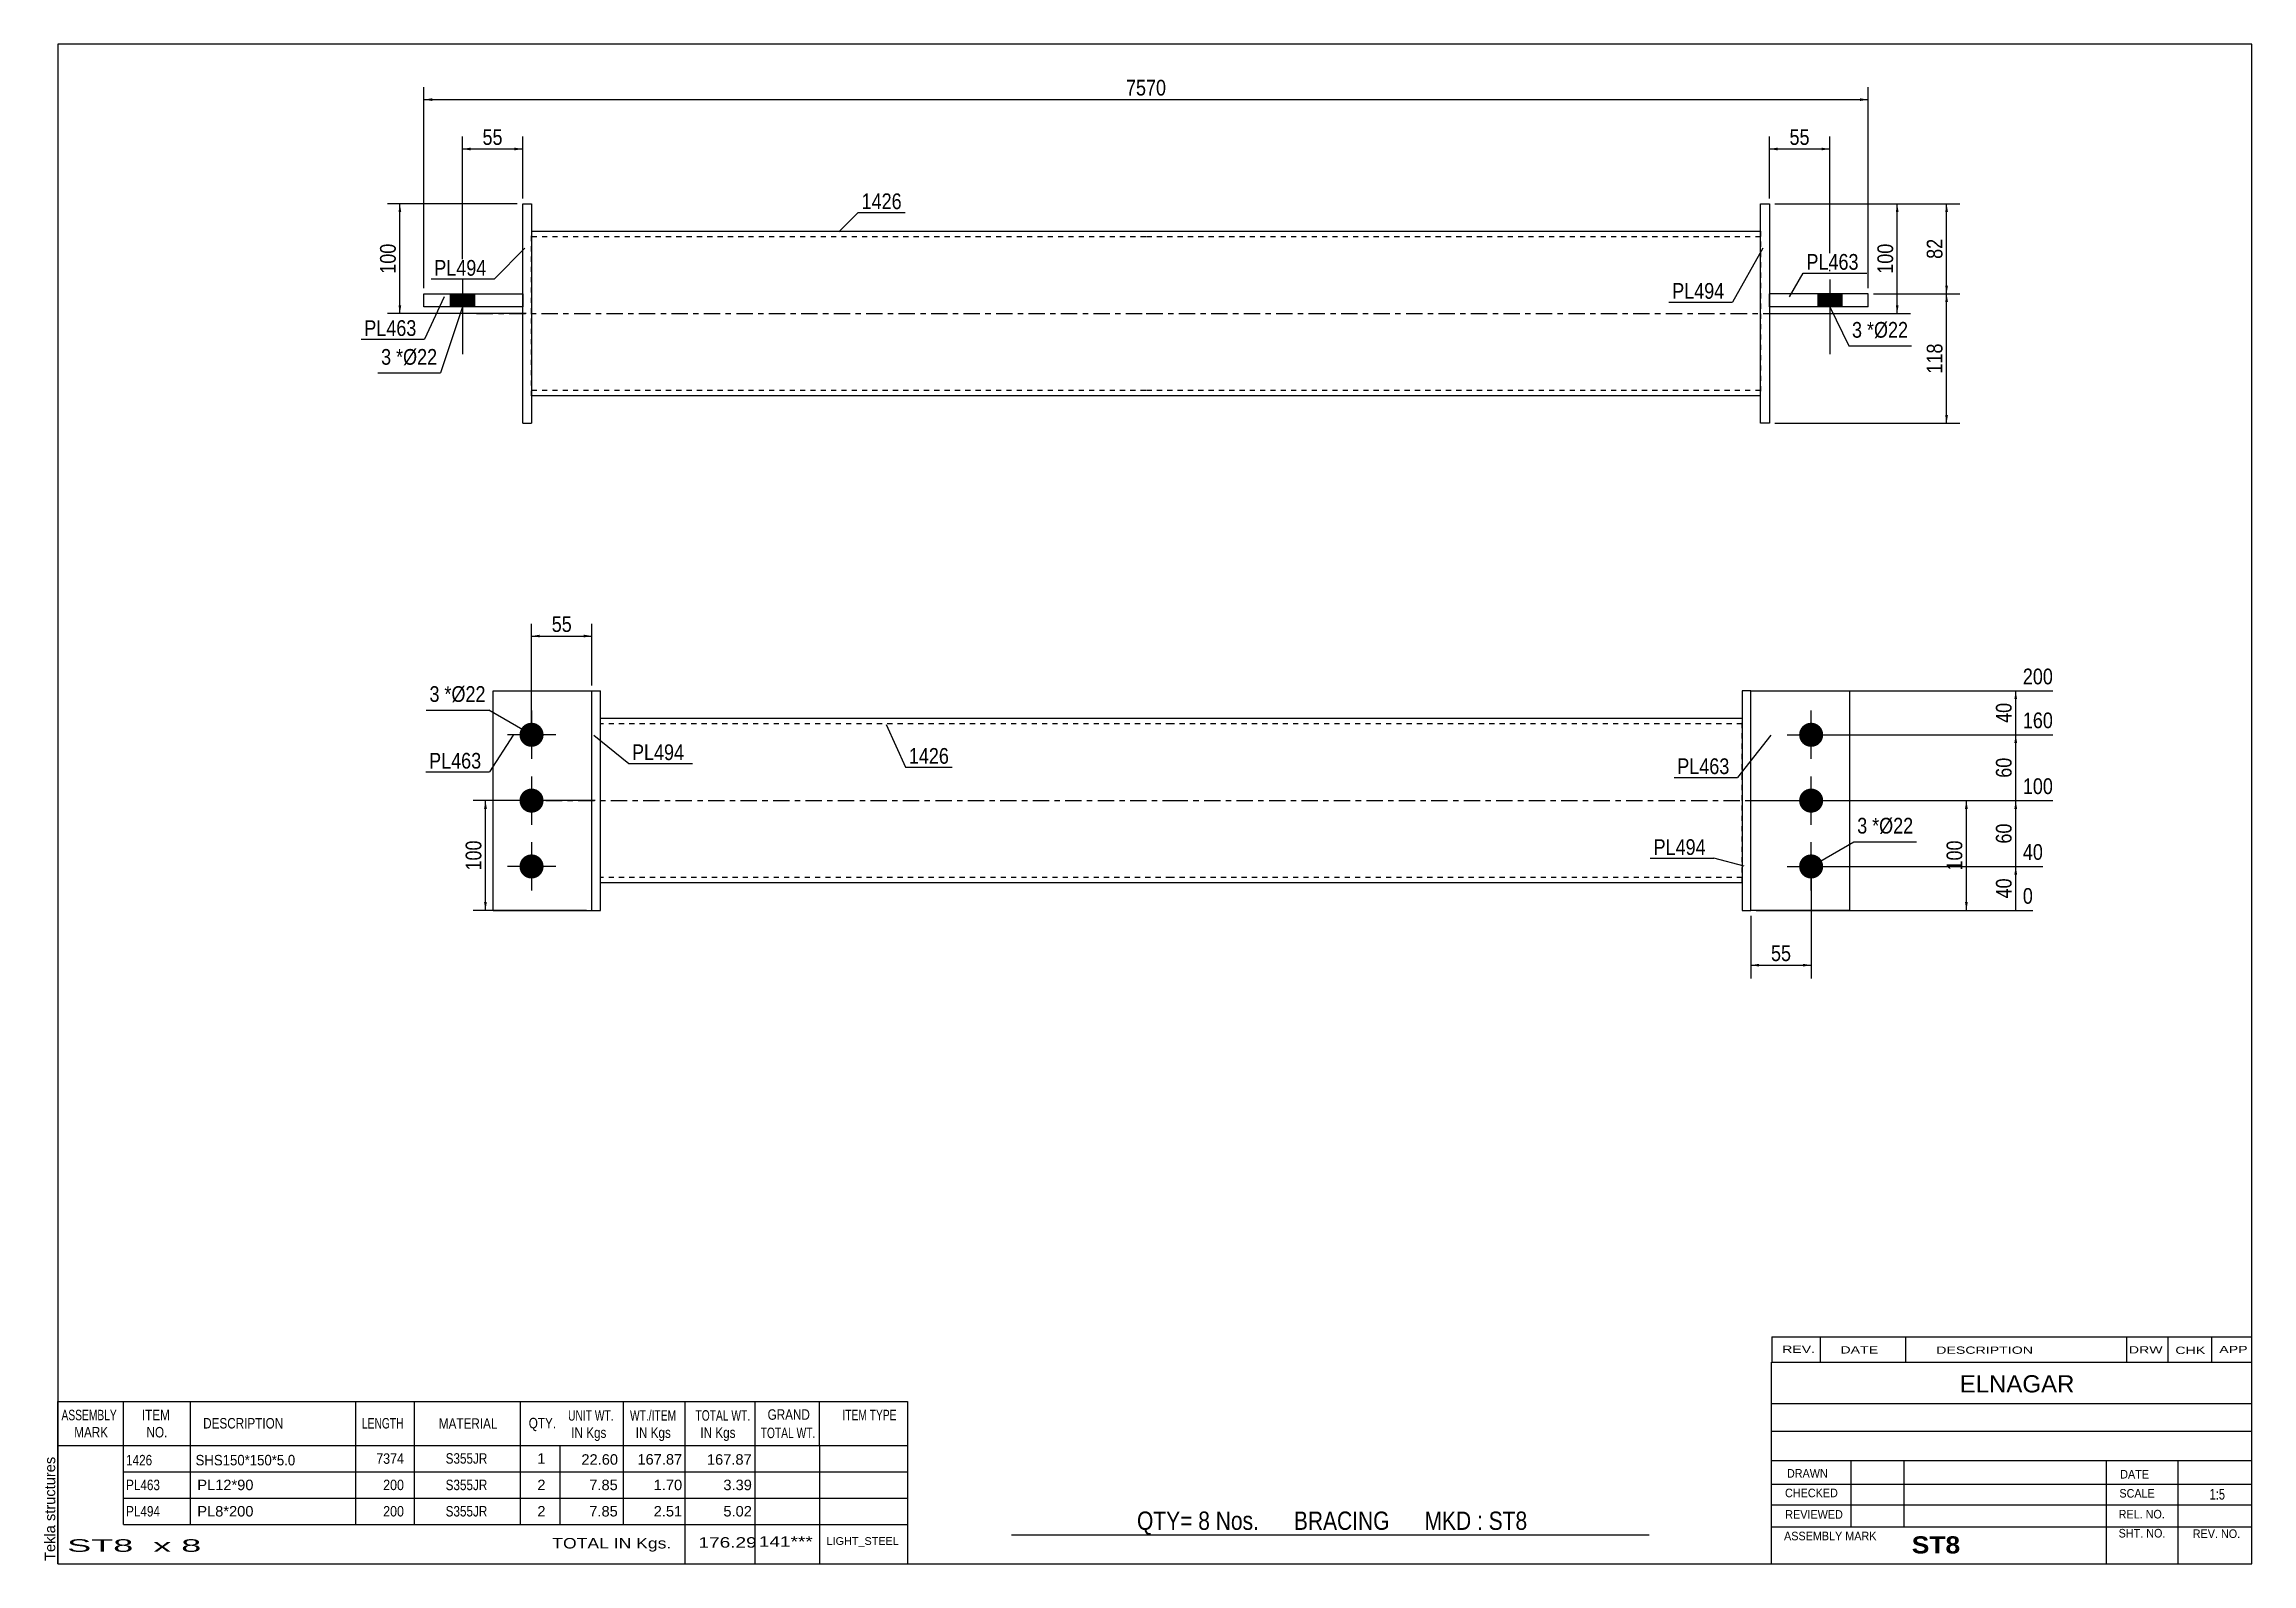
# Model space of a CAD drawing. Header units: millimetres. Extents: x 2 to 405, y 5 to 282.
import ezdxf

# ---------------------------------------------------------------- set-up
doc = ezdxf.new("R2010")
doc.units = ezdxf.units.MM
doc.linetypes.add('DXK_LINE_DOT1', pattern=[1.8814, 0.9407, -0.9407])
doc.linetypes.add('DXK_LINE_DOT3', pattern=[5.9187, 2.979, -0.9799, 0.9799, -0.9799])
doc.styles.add('Arial', font='ARIAL.TTF', dxfattribs={"height": 0.2})
doc.styles.add('Arial Bold', font='ARIALBD.TTF', dxfattribs={"height": 0.2})
doc.styles.add('Arial Narrow', font='ARIALN.TTF', dxfattribs={"height": 0.2})

# ---------------------------------------------------------------- blocks, each defined once
blk = doc.blocks.new('Unknown-627388604-2046')
at = {"color": 5, "linetype": 'Continuous'}
for p, q in [((405, 282), (5, 282)), ((5, 282), (5, 5)), ((405, 5), (405, 282)), ((5, 5), (405, 5))]:
    blk.add_line(p, q, dxfattribs=at)
at = {"color": 174, "linetype": 'Continuous', "style": 'Arial'}
blk.add_text('Tekla structures', height=1.9102, rotation=90, dxfattribs=at).set_placement((4.5, 5.5))
blk = doc.blocks.new('Part-627388604-1810 - 1763')
at = {"color": 2, "linetype": 'Continuous'}
for p, q in [((335.04, 236.49), (317.04, 236.49)), ((317.04, 234.09), (317.04, 236.49)), ((335.04, 234.09), (317.04, 234.09)), ((335.04, 234.09), (335.04, 236.49))]:
    blk.add_line(p, q, dxfattribs=at)
blk = doc.blocks.new('Part-627388604-1811 - 1763')
at = {"color": 2, "linetype": 'Continuous'}
for p, q in [((315.44, 212.89), (315.44, 252.89)), ((315.44, 252.89), (317.04, 252.89)), ((317.04, 252.89), (317.04, 212.89)), ((317.04, 212.89), (315.44, 212.89))]:
    blk.add_line(p, q, dxfattribs=at)
blk = doc.blocks.new('Part-627388604-1812 - 1763')
at = {"color": 2, "linetype": 'Continuous'}
for p, q in [((71.74, 236.49), (89.74, 236.49)), ((71.74, 234.09), (71.74, 236.49)), ((89.74, 234.09), (71.74, 234.09)), ((89.74, 236.49), (89.74, 234.09))]:
    blk.add_line(p, q, dxfattribs=at)
blk = doc.blocks.new('Part-627388604-1813 - 1763')
at = {"color": 2, "linetype": 'Continuous'}
for p, q in [((89.74, 212.89), (89.74, 252.89)), ((89.74, 252.89), (91.34, 252.89)), ((91.34, 252.89), (91.34, 212.89)), ((89.74, 212.89), (91.34, 212.89))]:
    blk.add_line(p, q, dxfattribs=at)
blk = doc.blocks.new('Part-627388604-1814 - 1763')
at = {"color": 2, "linetype": 'Continuous'}
for p, q in [((91.34, 247.89), (203.34, 247.89)), ((203.44, 247.89), (315.44, 247.89)), ((203.34, 217.89), (91.34, 217.89)), ((315.44, 217.89), (203.44, 217.89))]:
    blk.add_line(p, q, dxfattribs=at)
at = {"color": 7, "linetype": 'DXK_LINE_DOT1'}
for p, q in [((91.34, 217.89), (91.34, 247.89)), ((203.34, 246.89), (91.34, 246.89)), ((315.44, 246.89), (203.44, 246.89)), ((315.44, 247.89), (315.44, 217.89)), ((203.34, 218.89), (91.34, 218.89)), ((315.44, 218.89), (203.44, 218.89))]:
    blk.add_line(p, q, dxfattribs=at)
at = {"color": 7, "linetype": 'DXK_LINE_DOT3'}
for p, q in [((81.34, 232.89), (203.34, 232.89)), ((203.44, 232.89), (325.44, 232.89))]:
    blk.add_line(p, q, dxfattribs=at)
blk = doc.blocks.new('Bolt-627388604-1815 - 1763')
at = {"linetype": 'Continuous'}
blk.add_hatch(color=3, dxfattribs=at).paths.add_polyline_path([(330.24, 236.49), (325.84, 236.49), (325.84, 234.09), (330.24, 234.09)])
blk.add_hatch(color=3, dxfattribs=at).paths.add_polyline_path([(330.24, 236.49), (325.84, 236.49), (325.84, 234.09), (330.24, 234.09)])
blk.add_hatch(color=3, dxfattribs=at).paths.add_polyline_path([(330.24, 236.49), (325.84, 236.49), (325.84, 234.09), (330.24, 234.09)])
at = {"color": 3, "linetype": 'Continuous'}
for p, q in [((328.04, 239.09), (328.04, 225.49)), ((328.04, 239.09), (328.04, 225.49)), ((328.04, 239.09), (328.04, 225.49)), ((325.84, 236.49), (325.84, 234.09)), ((325.84, 236.49), (325.84, 234.09)), ((325.84, 236.49), (325.84, 234.09)), ((330.24, 236.49), (330.24, 234.09)), ((330.24, 236.49), (330.24, 234.09)), ((330.24, 236.49), (330.24, 234.09))]:
    blk.add_line(p, q, dxfattribs=at)
blk = doc.blocks.new('Bolt-627388604-1816 - 1763')
at = {"linetype": 'Continuous'}
blk.add_hatch(color=3, dxfattribs=at).paths.add_polyline_path([(76.54, 234.09), (80.94, 234.09), (80.94, 236.49), (76.54, 236.49)])
blk.add_hatch(color=3, dxfattribs=at).paths.add_polyline_path([(76.54, 234.09), (80.94, 234.09), (80.94, 236.49), (76.54, 236.49)])
blk.add_hatch(color=3, dxfattribs=at).paths.add_polyline_path([(76.54, 234.09), (80.94, 234.09), (80.94, 236.49), (76.54, 236.49)])
at = {"color": 3, "linetype": 'Continuous'}
for p, q in [((78.74, 239.09), (78.74, 225.49)), ((78.74, 239.09), (78.74, 225.49)), ((78.74, 239.09), (78.74, 225.49)), ((76.54, 236.49), (76.54, 234.09)), ((76.54, 236.49), (76.54, 234.09)), ((76.54, 236.49), (76.54, 234.09)), ((80.94, 236.49), (80.94, 234.09)), ((80.94, 236.49), (80.94, 234.09)), ((80.94, 236.49), (80.94, 234.09))]:
    blk.add_line(p, q, dxfattribs=at)
blk = doc.blocks.new('Part-627388604-2124 - 2121')
at = {"color": 2, "linetype": 'Continuous'}
for p, q in [((84.35, 124.1), (84.35, 164.1)), ((84.35, 164.1), (102.35, 164.1)), ((84.35, 124.1), (102.35, 124.1))]:
    blk.add_line(p, q, dxfattribs=at)
at = {"color": 7, "linetype": 'DXK_LINE_DOT1'}
blk.add_line((102.35, 124.1), (102.35, 164.1), dxfattribs=at)
blk = doc.blocks.new('Part-627388604-2122 - 2121')
at = {"color": 2, "linetype": 'Continuous'}
for p, q in [((313.65, 164.1), (331.65, 164.1)), ((331.65, 164.1), (331.65, 124.1)), ((331.65, 124.1), (313.65, 124.1))]:
    blk.add_line(p, q, dxfattribs=at)
at = {"color": 7, "linetype": 'DXK_LINE_DOT1'}
blk.add_line((313.65, 124.1), (313.65, 164.1), dxfattribs=at)
blk = doc.blocks.new('Part-627388604-2123 - 2121')
at = {"color": 2, "linetype": 'Continuous'}
for p, q in [((312.05, 164.1), (312.05, 124.1)), ((313.65, 164.1), (312.05, 164.1)), ((313.65, 124.1), (313.65, 164.1)), ((312.05, 124.1), (313.65, 124.1))]:
    blk.add_line(p, q, dxfattribs=at)
blk = doc.blocks.new('Part-627388604-2125 - 2121')
at = {"color": 2, "linetype": 'Continuous'}
for p, q in [((102.35, 124.1), (102.35, 164.1)), ((102.35, 164.1), (103.95, 164.1)), ((103.95, 124.1), (103.95, 164.1)), ((102.35, 124.1), (103.95, 124.1))]:
    blk.add_line(p, q, dxfattribs=at)
blk = doc.blocks.new('Part-627388604-2126 - 2121')
at = {"color": 2, "linetype": 'Continuous'}
for p, q in [((207.95, 159.1), (103.95, 159.1)), ((312.05, 159.1), (208.05, 159.1)), ((207.95, 129.1), (103.95, 129.1)), ((312.05, 129.1), (208.05, 129.1))]:
    blk.add_line(p, q, dxfattribs=at)
at = {"color": 7, "linetype": 'DXK_LINE_DOT1'}
for p, q in [((103.95, 129.1), (103.95, 159.1)), ((207.95, 158.1), (103.95, 158.1)), ((312.05, 158.1), (208.05, 158.1)), ((312.05, 129.1), (312.05, 159.1)), ((207.95, 130.1), (103.95, 130.1)), ((312.05, 130.1), (208.05, 130.1))]:
    blk.add_line(p, q, dxfattribs=at)
at = {"color": 7, "linetype": 'DXK_LINE_DOT3'}
for p, q in [((93.95, 144.1), (207.95, 144.1)), ((208.05, 144.1), (322.05, 144.1))]:
    blk.add_line(p, q, dxfattribs=at)
blk = doc.blocks.new('Bolt-627388604-2127 - 2121')
at = {"linetype": 'Continuous'}
for points in [[(324.65, 158.3, -1), (324.65, 153.9, -1)], [(324.65, 146.3, -1), (324.65, 141.9, -1)], [(324.65, 134.3, -1), (324.65, 129.9, -1)]]:
    blk.add_hatch(color=3, dxfattribs=at).paths.add_polyline_path(points)
at = {"color": 3, "linetype": 'Continuous'}
for p, q in [((324.65, 151.7), (324.65, 160.5)), ((320.25, 156.1), (329.05, 156.1)), ((324.65, 139.7), (324.65, 148.5)), ((320.25, 144.1), (329.05, 144.1)), ((324.65, 127.7), (324.65, 136.5)), ((320.25, 132.1), (329.05, 132.1))]:
    blk.add_line(p, q, dxfattribs=at)
blk = doc.blocks.new('Bolt-627388604-2128 - 2121')
at = {"linetype": 'Continuous'}
for points in [[(91.35, 153.9, -1), (91.35, 158.3, -1)], [(91.35, 141.9, -1), (91.35, 146.3, -1)], [(91.35, 129.9, -1), (91.35, 134.3, -1)]]:
    blk.add_hatch(color=3, dxfattribs=at).paths.add_polyline_path(points)
at = {"color": 3, "linetype": 'Continuous'}
for p, q in [((91.35, 160.5), (91.35, 151.7)), ((95.75, 156.1), (86.95, 156.1)), ((91.35, 148.5), (91.35, 139.7)), ((95.75, 144.1), (86.95, 144.1)), ((91.35, 136.5), (91.35, 127.7)), ((95.75, 132.1), (86.95, 132.1))]:
    blk.add_line(p, q, dxfattribs=at)
blk = doc.blocks.new('StraightDimension-627388604-1821 - 1763')
at = {"linetype": 'Continuous'}
for points in [[(67.09, 251.39), (67.34, 252.89), (67.59, 251.39)], [(67.59, 234.39), (67.34, 232.89), (67.09, 234.39)]]:
    blk.add_hatch(color=7, dxfattribs=at).paths.add_polyline_path(points)
at = {"color": 7, "linetype": 'Continuous'}
for p, q in [((88.74, 252.89), (65.09, 252.89)), ((67.34, 232.89), (67.34, 252.89)), ((90.34, 232.89), (65.09, 232.89))]:
    blk.add_line(p, q, dxfattribs=at)
at = {"color": 0}
blk.add_wipeout([(67.19, 246.23), (62.99, 246.23), (62.99, 239.55), (67.19, 239.55)], dxfattribs=at)
at = {"color": 3, "style": 'Arial Narrow'}
blk.add_text('100', height=2.863, rotation=90.0002, dxfattribs=at).set_placement((66.59, 240.15))
blk = doc.blocks.new('StraightDimension-627388604-1827 - 1763')
at = {"linetype": 'Continuous'}
for points in [[(340.09, 251.39), (340.34, 252.89), (340.59, 251.39)], [(340.59, 234.39), (340.34, 232.89), (340.09, 234.39)]]:
    blk.add_hatch(color=7, dxfattribs=at).paths.add_polyline_path(points)
at = {"color": 7, "linetype": 'Continuous'}
for p, q in [((318.04, 252.89), (342.74, 252.89)), ((340.34, 232.89), (340.34, 252.89)), ((316.44, 232.89), (342.74, 232.89))]:
    blk.add_line(p, q, dxfattribs=at)
at = {"color": 0}
blk.add_wipeout([(340.19, 246.23), (335.99, 246.23), (335.99, 239.55), (340.19, 239.55)], dxfattribs=at)
at = {"color": 3, "style": 'Arial Narrow'}
blk.add_text('100', height=2.863, rotation=90.0002, dxfattribs=at).set_placement((339.59, 240.15))
blk = doc.blocks.new('StraightDimension-627388604-1832 - 1763')
at = {"linetype": 'Continuous'}
for points in [[(349.09, 251.39), (349.34, 252.89), (349.59, 251.39)], [(349.59, 237.99), (349.34, 236.49), (349.09, 237.99)]]:
    blk.add_hatch(color=7, dxfattribs=at).paths.add_polyline_path(points)
at = {"color": 7, "linetype": 'Continuous'}
for p, q in [((318.04, 252.89), (351.74, 252.89)), ((349.34, 236.49), (349.34, 252.89)), ((336.04, 236.49), (351.74, 236.49))]:
    blk.add_line(p, q, dxfattribs=at)
at = {"color": 0}
blk.add_wipeout([(349.19, 247.12), (344.99, 247.12), (344.99, 242.26), (349.19, 242.26)], dxfattribs=at)
at = {"color": 3, "style": 'Arial Narrow'}
blk.add_text('82', height=2.863, rotation=90.0002, dxfattribs=at).set_placement((348.59, 242.86))
blk = doc.blocks.new('StraightDimension-627388604-1833 - 1763')
at = {"linetype": 'Continuous'}
for points in [[(349.09, 234.99), (349.34, 236.49), (349.59, 234.99)], [(349.59, 214.39), (349.34, 212.89), (349.09, 214.39)]]:
    blk.add_hatch(color=7, dxfattribs=at).paths.add_polyline_path(points)
at = {"color": 7, "linetype": 'Continuous'}
for p, q in [((336.04, 236.49), (351.74, 236.49)), ((349.34, 212.89), (349.34, 236.49)), ((318.04, 212.89), (351.74, 212.89))]:
    blk.add_line(p, q, dxfattribs=at)
at = {"color": 0}
blk.add_wipeout([(349.19, 228.03), (344.99, 228.03), (344.99, 221.35), (349.19, 221.35)], dxfattribs=at)
at = {"color": 3, "style": 'Arial Narrow'}
blk.add_text('118', height=2.863, rotation=90.0002, dxfattribs=at).set_placement((348.59, 221.95))
blk = doc.blocks.new('StraightDimension-627388604-1840 - 1763')
at = {"linetype": 'Continuous'}
for points in [[(80.24, 262.64), (78.74, 262.89), (80.24, 263.14)], [(88.24, 263.14), (89.74, 262.89), (88.24, 262.64)]]:
    blk.add_hatch(color=7, dxfattribs=at).paths.add_polyline_path(points)
at = {"color": 7, "linetype": 'Continuous'}
for p, q in [((78.74, 240.59), (78.74, 265.14)), ((78.74, 262.89), (89.74, 262.89)), ((89.74, 253.89), (89.74, 265.14))]:
    blk.add_line(p, q, dxfattribs=at)
at = {"color": 0}
blk.add_wipeout([(86.67, 263.04), (86.67, 267.24), (81.81, 267.24), (81.81, 263.04)], dxfattribs=at)
at = {"color": 3, "style": 'Arial Narrow'}
blk.add_text('55', height=2.863, dxfattribs=at).set_placement((82.41, 263.64))
blk = doc.blocks.new('StraightDimension-627388604-1845 - 1763')
at = {"linetype": 'Continuous'}
for points in [[(318.54, 262.64), (317.04, 262.89), (318.54, 263.14)], [(326.54, 263.14), (328.04, 262.89), (326.54, 262.64)]]:
    blk.add_hatch(color=7, dxfattribs=at).paths.add_polyline_path(points)
at = {"color": 7, "linetype": 'Continuous'}
for p, q in [((317.04, 253.89), (317.04, 265.14)), ((317.04, 262.89), (328.04, 262.89)), ((328.04, 240.59), (328.04, 265.14))]:
    blk.add_line(p, q, dxfattribs=at)
at = {"color": 0}
blk.add_wipeout([(324.97, 263.04), (324.97, 267.24), (320.11, 267.24), (320.11, 263.04)], dxfattribs=at)
at = {"color": 3, "style": 'Arial Narrow'}
blk.add_text('55', height=2.863, dxfattribs=at).set_placement((320.71, 263.64))
blk = doc.blocks.new('StraightDimension-627388604-1851 - 1763')
at = {"linetype": 'Continuous'}
for points in [[(73.24, 271.64), (71.74, 271.89), (73.24, 272.14)], [(333.54, 272.14), (335.04, 271.89), (333.54, 271.64)]]:
    blk.add_hatch(color=7, dxfattribs=at).paths.add_polyline_path(points)
at = {"color": 7, "linetype": 'Continuous'}
for p, q in [((71.74, 237.49), (71.74, 274.14)), ((335.04, 237.49), (335.04, 274.14)), ((71.74, 271.89), (335.04, 271.89))]:
    blk.add_line(p, q, dxfattribs=at)
at = {"color": 0}
blk.add_wipeout([(207.65, 272.04), (207.65, 276.24), (199.13, 276.24), (199.13, 272.04)], dxfattribs=at)
at = {"color": 3, "style": 'Arial Narrow'}
blk.add_text('7570', height=2.863, dxfattribs=at).set_placement((199.73, 272.64))
blk = doc.blocks.new('StraightDimension-627388604-2379 - 2121')
at = {"linetype": 'Continuous'}
blk.add_hatch(color=7, dxfattribs=at).paths.add_polyline_path([(361.7, 142.6), (361.95, 144.1), (362.2, 142.6)])
at = {"color": 7, "linetype": 'Continuous'}
for p, q in [((325.65, 144.1), (368.74, 144.1)), ((361.95, 132.1), (361.95, 144.1)), ((325.65, 132.1), (366.91, 132.1))]:
    blk.add_line(p, q, dxfattribs=at)
at = {"color": 0, "linetype": 'Continuous'}
blk.add_wipeout([(369.34, 144.7), (369.34, 148.9), (362.65, 148.9), (362.65, 144.7)], dxfattribs=at)
at = {"color": 0}
blk.add_wipeout([(361.8, 140.53), (357.6, 140.53), (357.6, 135.67), (361.8, 135.67)], dxfattribs=at)
at = {"color": 3, "linetype": 'Continuous', "style": 'Arial Narrow'}
blk.add_text('100', height=2.863, dxfattribs=at).set_placement((363.25, 145.3))
at = {"color": 3, "style": 'Arial Narrow'}
blk.add_text('60', height=2.863, rotation=90.0002, dxfattribs=at).set_placement((361.2, 136.27))
blk = doc.blocks.new('StraightDimension-627388604-2164 - 2121')
at = {"linetype": 'Continuous'}
for points in [[(82.7, 142.6), (82.95, 144.1), (83.2, 142.6)], [(83.2, 125.6), (82.95, 124.1), (82.7, 125.6)]]:
    blk.add_hatch(color=7, dxfattribs=at).paths.add_polyline_path(points)
at = {"color": 7, "linetype": 'Continuous'}
for p, q in [((102.95, 144.1), (80.7, 144.1)), ((82.95, 124.1), (82.95, 144.1)), ((101.35, 124.1), (80.7, 124.1))]:
    blk.add_line(p, q, dxfattribs=at)
at = {"color": 0}
blk.add_wipeout([(82.8, 137.44), (78.6, 137.44), (78.6, 130.76), (82.8, 130.76)], dxfattribs=at)
at = {"color": 3, "style": 'Arial Narrow'}
blk.add_text('100', height=2.863, rotation=90.0002, dxfattribs=at).set_placement((82.2, 131.36))
blk = doc.blocks.new('StraightDimension-627388604-2190 - 2121')
at = {"linetype": 'Continuous'}
for points in [[(315.15, 113.85), (313.65, 114.1), (315.15, 114.35)], [(323.15, 114.35), (324.65, 114.1), (323.15, 113.85)]]:
    blk.add_hatch(color=7, dxfattribs=at).paths.add_polyline_path(points)
at = {"color": 7, "linetype": 'Continuous'}
for p, q in [((324.65, 131.1), (324.65, 111.7)), ((313.65, 123.1), (313.65, 111.7)), ((313.65, 114.1), (324.65, 114.1))]:
    blk.add_line(p, q, dxfattribs=at)
at = {"color": 0}
blk.add_wipeout([(321.58, 114.25), (321.58, 118.45), (316.73, 118.45), (316.73, 114.25)], dxfattribs=at)
at = {"color": 3, "style": 'Arial Narrow'}
blk.add_text('55', height=2.863, dxfattribs=at).set_placement((317.33, 114.85))
blk = doc.blocks.new('StraightDimension-627388604-2196 - 2121')
at = {"linetype": 'Continuous'}
for points in [[(92.85, 173.85), (91.35, 174.1), (92.85, 174.35)], [(100.85, 174.35), (102.35, 174.1), (100.85, 173.85)]]:
    blk.add_hatch(color=7, dxfattribs=at).paths.add_polyline_path(points)
at = {"color": 7, "linetype": 'Continuous'}
for p, q in [((91.35, 157.1), (91.35, 176.35)), ((91.35, 174.1), (102.35, 174.1)), ((102.35, 165.1), (102.35, 176.35))]:
    blk.add_line(p, q, dxfattribs=at)
at = {"color": 0}
blk.add_wipeout([(99.28, 174.25), (99.28, 178.45), (94.43, 178.45), (94.43, 174.25)], dxfattribs=at)
at = {"color": 3, "style": 'Arial Narrow'}
blk.add_text('55', height=2.863, dxfattribs=at).set_placement((95.03, 174.85))
blk = doc.blocks.new('StraightDimension-627388604-2169 - 2121')
at = {"linetype": 'Continuous'}
for points in [[(352.7, 142.6), (352.95, 144.1), (353.2, 142.6)], [(353.2, 125.6), (352.95, 124.1), (352.7, 125.6)]]:
    blk.add_hatch(color=7, dxfattribs=at).paths.add_polyline_path(points)
at = {"color": 7, "linetype": 'Continuous'}
for p, q in [((313.05, 144.1), (355.35, 144.1)), ((352.95, 124.1), (352.95, 144.1)), ((314.65, 124.1), (355.35, 124.1))]:
    blk.add_line(p, q, dxfattribs=at)
at = {"color": 0}
blk.add_wipeout([(352.8, 137.44), (348.6, 137.44), (348.6, 130.76), (352.8, 130.76)], dxfattribs=at)
at = {"color": 3, "style": 'Arial Narrow'}
blk.add_text('100', height=2.863, rotation=90.0002, dxfattribs=at).set_placement((352.2, 131.36))
blk = doc.blocks.new('StraightDimension-627388604-2174 - 2121')
at = {"linetype": 'Continuous'}
blk.add_hatch(color=7, dxfattribs=at).paths.add_polyline_path([(361.7, 162.6), (361.95, 164.1), (362.2, 162.6)])
at = {"color": 7, "linetype": 'Continuous'}
for p, q in [((314.65, 164.1), (368.74, 164.1)), ((361.95, 156.1), (361.95, 164.1)), ((325.65, 156.1), (368.74, 156.1))]:
    blk.add_line(p, q, dxfattribs=at)
at = {"color": 0, "linetype": 'Continuous'}
blk.add_wipeout([(369.34, 164.7), (369.34, 168.9), (362.65, 168.9), (362.65, 164.7)], dxfattribs=at)
at = {"color": 0}
blk.add_wipeout([(361.8, 162.53), (357.6, 162.53), (357.6, 157.67), (361.8, 157.67)], dxfattribs=at)
at = {"color": 3, "linetype": 'Continuous', "style": 'Arial Narrow'}
blk.add_text('200', height=2.863, dxfattribs=at).set_placement((363.25, 165.3))
at = {"color": 3, "style": 'Arial Narrow'}
blk.add_text('40', height=2.863, rotation=90.0002, dxfattribs=at).set_placement((361.2, 158.27))
blk = doc.blocks.new('StraightDimension-627388604-2177 - 2121')
at = {"linetype": 'Continuous'}
blk.add_hatch(color=7, dxfattribs=at).paths.add_polyline_path([(361.7, 130.6), (361.95, 132.1), (362.2, 130.6)])
at = {"color": 7, "linetype": 'Continuous'}
for p, q in [((325.65, 132.1), (366.91, 132.1)), ((361.95, 124.1), (361.95, 132.1)), ((314.65, 124.1), (365.08, 124.1))]:
    blk.add_line(p, q, dxfattribs=at)
at = {"color": 0, "linetype": 'Continuous'}
blk.add_wipeout([(367.51, 132.7), (367.51, 136.9), (362.65, 136.9), (362.65, 132.7)], dxfattribs=at)
at = {"color": 0}
blk.add_wipeout([(361.8, 130.53), (357.6, 130.53), (357.6, 125.67), (361.8, 125.67)], dxfattribs=at)
at = {"color": 3, "linetype": 'Continuous', "style": 'Arial Narrow'}
blk.add_text('40', height=2.863, dxfattribs=at).set_placement((363.25, 133.3))
at = {"color": 0, "linetype": 'Continuous'}
blk.add_wipeout([(365.68, 124.7), (365.68, 128.9), (362.65, 128.9), (362.65, 124.7)], dxfattribs=at)
at = {"color": 3, "style": 'Arial Narrow'}
blk.add_text('40', height=2.863, rotation=90.0002, dxfattribs=at).set_placement((361.2, 126.27))
at = {"color": 3, "linetype": 'Continuous', "style": 'Arial Narrow'}
blk.add_text('0', height=2.86, dxfattribs=at).set_placement((363.25, 125.3))
blk = doc.blocks.new('StraightDimension-627388604-2381 - 2121')
at = {"linetype": 'Continuous'}
blk.add_hatch(color=7, dxfattribs=at).paths.add_polyline_path([(361.7, 154.6), (361.95, 156.1), (362.2, 154.6)])
at = {"color": 7, "linetype": 'Continuous'}
for p, q in [((325.65, 156.1), (368.74, 156.1)), ((361.95, 144.1), (361.95, 156.1)), ((325.65, 144.1), (368.74, 144.1))]:
    blk.add_line(p, q, dxfattribs=at)
at = {"color": 0, "linetype": 'Continuous'}
blk.add_wipeout([(369.34, 156.7), (369.34, 160.9), (362.65, 160.9), (362.65, 156.7)], dxfattribs=at)
at = {"color": 0}
blk.add_wipeout([(361.8, 152.53), (357.6, 152.53), (357.6, 147.67), (361.8, 147.67)], dxfattribs=at)
at = {"color": 3, "linetype": 'Continuous', "style": 'Arial Narrow'}
blk.add_text('160', height=2.863, dxfattribs=at).set_placement((363.25, 157.3))
at = {"color": 3, "style": 'Arial Narrow'}
blk.add_text('60', height=2.863, rotation=90.0002, dxfattribs=at).set_placement((361.2, 148.27))
blk = doc.blocks.new('CBS_BOM-627388604-2436')
at = {"color": 7, "linetype": 'Continuous'}
for p, q in [((4.97, 26.57), (4.97, 34.57)), ((4.97, 34.57), (159.89, 34.57)), ((16.97, 26.57), (16.97, 34.57)), ((29.16, 26.57), (29.16, 34.57)), ((59.32, 26.57), (59.32, 34.57)), ((70, 26.57), (70, 34.57)), ((89.32, 26.57), (89.32, 34.57)), ((108.12, 26.57), (108.12, 34.57)), ((119.33, 26.57), (119.33, 34.57)), ((132.12, 26.57), (132.12, 34.57)), ((143.87, 26.57), (143.87, 34.57)), ((159.89, 34.56), (159.89, 26.58)), ((4.97, 26.57), (159.89, 26.57)), ((4.97, 21.77), (4.97, 26.57)), ((16.97, 21.77), (16.97, 26.57)), ((29.16, 21.77), (29.16, 26.57)), ((59.32, 21.77), (59.32, 26.57)), ((70, 21.77), (70, 26.57)), ((89.32, 21.77), (89.32, 26.57)), ((96.58, 21.77), (96.58, 26.57)), ((108.12, 21.77), (108.12, 26.57)), ((119.33, 21.77), (119.33, 26.57)), ((132.12, 21.77), (132.12, 26.57)), ((143.89, 21.77), (143.89, 26.57)), ((159.89, 26.57), (159.89, 21.77)), ((4.97, 16.97), (4.97, 21.77)), ((16.97, 21.77), (159.89, 21.77)), ((16.97, 16.97), (16.97, 21.77)), ((29.16, 16.97), (29.16, 21.77)), ((59.32, 16.97), (59.32, 21.77)), ((70, 16.97), (70, 21.77)), ((89.32, 16.97), (89.32, 21.77)), ((96.58, 16.97), (96.58, 21.77)), ((108.12, 16.97), (108.12, 21.77)), ((119.33, 16.97), (119.33, 21.77)), ((132.12, 16.97), (132.12, 21.77)), ((143.89, 16.97), (143.89, 21.77)), ((159.89, 21.76), (159.89, 16.97)), ((4.97, 12.17), (4.97, 16.97)), ((16.97, 16.97), (159.89, 16.97)), ((16.97, 12.17), (16.97, 16.97)), ((29.16, 12.17), (29.16, 16.97)), ((59.32, 12.17), (59.32, 16.97)), ((70, 12.17), (70, 16.97)), ((89.32, 12.17), (89.32, 16.97)), ((96.58, 12.17), (96.58, 16.97)), ((108.12, 12.17), (108.12, 16.97)), ((119.33, 12.17), (119.33, 16.97)), ((132.12, 12.17), (132.12, 16.97)), ((143.89, 12.17), (143.89, 16.97)), ((159.89, 16.96), (159.89, 12.17)), ((4.97, 4.97), (4.97, 12.15)), ((16.97, 12.17), (159.89, 12.17)), ((119.33, 4.97), (119.33, 12.15)), ((132.12, 4.97), (132.12, 12.15)), ((143.93, 4.97), (143.93, 12.15)), ((159.89, 12.17), (159.89, 4.97)), ((4.97, 4.97), (159.89, 4.97))]:
    blk.add_line(p, q, dxfattribs=at)
at = {"color": 3, "linetype": 'Continuous', "style": 'Arial'}
for s, height, width, p in [('ASSEMBLY', 1.91, 0.7, (5.65, 31.14)), ('ITEM', 1.91, 0.8, (20.3, 31.14)), ('UNIT WT.', 1.91, 0.7, (98.01, 31.07)), ('WT./ITEM', 1.91, 0.7, (109.3, 31.07)), ('TOTAL WT.', 1.91, 0.7, (121.24, 31.07)), ('GRAND', 1.91, 0.8, (134.39, 31.23)), ('ITEM TYPE', 1.91, 0.7, (148.03, 31.15)), ('MARK', 1.91, 0.8, (7.97, 28.01)), ('NO.', 1.91, 0.8, (21.15, 28.01)), ('DESCRIPTION', 1.9102, 0.8, (31.48, 29.64)), ('LENGTH', 1.91, 0.7, (60.43, 29.64)), ('MATERIAL', 1.91, 0.8, (74.45, 29.59)), ('QTY.', 1.91, 0.8, (90.84, 29.67)), ('IN Kgs', 1.91, 0.8, (98.59, 27.93)), ('IN Kgs', 1.91, 0.8, (110.34, 27.93)), ('IN Kgs', 1.91, 0.8, (122.13, 27.93)), ('TOTAL WT.', 1.91, 0.7, (133.13, 27.89))]:
    blk.add_text(s, height=height, dxfattribs=dict(at, width=width)).set_placement(p)
at = {"color": 7, "linetype": 'Continuous', "style": 'Arial'}
for s, height, width, p in [('1426', 1.91, 0.8, (17.43, 22.92)), ('SHS150*150*5.0', 1.9102, 0.9, (30.1, 22.92)), ('7374', 1.91, 0.85, (63.04, 23.2)), ('S355JR', 1.91, 0.8, (75.69, 23.23)), ('PL463', 1.91, 0.8, (17.43, 18.4)), ('200', 1.91, 0.85, (64.3, 18.4)), ('S355JR', 1.91, 0.8, (75.69, 18.4)), ('PL494', 1.91, 0.8, (17.43, 13.6)), ('200', 1.91, 0.85, (64.3, 13.6)), ('S355JR', 1.91, 0.8, (75.69, 13.6))]:
    blk.add_text(s, height=height, dxfattribs=dict(at, width=width)).set_placement(p)
for s, p in [('1', (92.41, 23.23)), ('22.60', (100.44, 23.04)), ('167.87', (110.66, 23.07)), ('167.87', (123.33, 23.04)), ('PL12*90', (30.41, 18.4)), ('2', (92.41, 18.4)), ('7.85', (101.88, 18.4)), ('1.70', (113.62, 18.4)), ('3.39', (126.33, 18.4)), ('PL8*200', (30.41, 13.6)), ('2', (92.41, 13.6)), ('7.85', (101.88, 13.6)), ('2.51', (113.62, 13.6)), ('5.02', (126.33, 13.6))]:
    blk.add_text(s, height=1.91, dxfattribs=at).set_placement(p)
at = {"color": 6, "linetype": 'Continuous', "style": 'Arial'}
for s, height, width, p in [('ST8  x 8', 2.292, 2.05, (6.69, 7.16)), ('TOTAL IN Kgs.', 1.9102, 1.2, (95.13, 7.77)), ('176.29', 1.91, 1.3, (121.79, 7.92)), ('141***', 1.91, 1.3, (132.79, 8.08))]:
    blk.add_text(s, height=height, dxfattribs=dict(at, width=width)).set_placement(p)
blk.add_text('LIGHT_STEEL', height=1.4135, dxfattribs=at).set_placement((145.14, 8.42))
blk = doc.blocks.new('CBS_CALLOFF-627388604-2437')
at = {"color": 7, "linetype": 'Continuous'}
blk.add_line((178.88, 10.27), (295.11, 10.25), dxfattribs=at)
at = {"color": 3, "linetype": 'Continuous', "style": 'Arial Narrow'}
blk.add_text('QTY= 8 Nos.      BRACING      MKD : ST8', height=3.3405, dxfattribs=at).set_placement((201.74, 11.16))
blk = doc.blocks.new('CBS_NAME_BLOG-627388604-2438')
at = {"color": 7, "linetype": 'Continuous'}
for p, q in [((317.41, 41.75), (404.93, 41.75)), ((317.41, 5.04), (317.41, 41.75)), ((317.41, 34.21), (404.93, 34.21)), ((317.48, 29.16), (405, 29.16)), ((317.41, 23.79), (404.93, 23.79)), ((331.93, 11.68), (331.93, 23.78)), ((341.62, 11.71), (341.62, 23.78)), ((378.53, 5.04), (378.53, 23.77)), ((391.58, 5.04), (391.58, 23.78)), ((317.42, 19.49), (405, 19.51)), ((317.41, 15.74), (404.93, 15.74)), ((317.41, 11.7), (404.93, 11.7)), ((317.41, 5), (405, 5))]:
    blk.add_line(p, q, dxfattribs=at)
at = {"color": 3, "linetype": 'Continuous', "style": 'Arial'}
blk.add_text('ELNAGAR', height=3.133, dxfattribs=at).set_placement((351.73, 36.22))
at = {"color": 3, "linetype": 'Continuous'}
for s, height, style, width, p in [('DRAWN', 1.566, 'Arial', 0.9, (320.24, 20.68)), ('DATE', 1.566, 'Arial', 0.9, (381, 20.52)), ('CHECKED', 1.566, 'Arial', 0.9, (319.89, 17.11)), ('SCALE', 1.566, 'Arial', 0.9, (380.85, 17.04)), ('1:5', 1.957, 'Arial Narrow', 0.9, (397.3, 16.68)), ('REVIEWED', 1.566, 'Arial', 0.9, (319.93, 13.19)), ('REL. NO.', 1.566, 'Arial', 0.9, (380.71, 13.24)), ('ASSEMBLY MARK', 1.5663, 'Arial', 0.9, (319.71, 9.26)), ('ST8', 3.131, 'Arial Bold', 1.1, (342.99, 6.86)), ('SHT. NO.', 1.566, 'Arial', 0.9, (380.71, 9.77)), ('REV. NO.', 1.566, 'Arial', 0.9, (394.23, 9.68))]:
    blk.add_text(s, height=height, dxfattribs=dict(at, style=style, width=width)).set_placement(p)
blk = doc.blocks.new('CBS_REVISION-627388604-2439')
at = {"color": 7, "linetype": 'Continuous'}
for p, q in [((317.49, 46.38), (404.99, 46.38)), ((317.49, 46.38), (317.49, 41.75)), ((326.29, 46.38), (326.29, 41.75)), ((341.88, 46.38), (341.88, 41.81)), ((382.14, 46.38), (382.14, 41.75)), ((389.68, 46.38), (389.68, 41.75)), ((397.63, 46.38), (397.63, 41.75)), ((317.49, 41.75), (404.99, 41.75))]:
    blk.add_line(p, q, dxfattribs=at)
at = {"color": 7, "style": 'Arial Narrow', "width": 1.7}
for s, height, p in [('REV.', 1.326, (319.35, 43.43)), ('DATE', 1.326, (329.98, 43.31)), ('DESCRIPTION', 1.3257, (347.46, 43.26)), ('DRW', 1.326, (382.57, 43.32)), ('CHK', 1.326, (391.06, 43.23)), ('APP', 1.326, (399.06, 43.38))]:
    blk.add_text(s, height=height, dxfattribs=at).set_placement(p)
blk = doc.blocks.new('Mark-627388604-1875 - 1763')
at = {"color": 0}
blk.add_wipeout([(333.93, 228.49), (333.93, 231.49), (332.1, 231.49), (332.1, 228.49)], dxfattribs=at)
blk.add_wipeout([(333.93, 228.49), (333.93, 231.49), (332.1, 231.49), (332.1, 228.49)], dxfattribs=at)
at = {"color": 7, "linetype": 'Continuous'}
blk.add_line((328.04, 234.09), (331.5, 226.99), dxfattribs=at)
at = {"color": 0}
blk.add_wipeout([(336.11, 228.49), (336.11, 231.49), (334.83, 231.49), (334.83, 228.49)], dxfattribs=at)
blk.add_wipeout([(336.11, 228.49), (336.11, 231.49), (334.83, 231.49), (334.83, 228.49)], dxfattribs=at)
at = {"color": 3, "style": 'Arial Narrow'}
blk.add_text('3', height=2.86, dxfattribs=at).set_placement((332.1, 228.49))
at = {"color": 0}
blk.add_wipeout([(342.32, 228.49), (342.32, 231.49), (336.11, 231.49), (336.11, 228.49)], dxfattribs=at)
blk.add_wipeout([(342.32, 228.49), (342.32, 231.49), (336.11, 231.49), (336.11, 228.49)], dxfattribs=at)
at = {"color": 7, "linetype": 'Continuous'}
blk.add_line((331.5, 226.99), (342.92, 226.99), dxfattribs=at)
at = {"color": 3, "style": 'Arial Narrow'}
for s, height, p in [('*', 2.86, (334.83, 228.49)), ('Ø22', 2.863, (336.11, 228.49))]:
    blk.add_text(s, height=height, dxfattribs=at).set_placement(p)
blk = doc.blocks.new('Mark-627388604-1876 - 1763')
at = {"color": 0}
blk.add_wipeout([(65.75, 223.56), (65.75, 226.56), (63.92, 226.56), (63.92, 223.56)], dxfattribs=at)
blk.add_wipeout([(65.75, 223.56), (65.75, 226.56), (63.92, 226.56), (63.92, 223.56)], dxfattribs=at)
blk.add_wipeout([(67.93, 223.56), (67.93, 226.56), (66.65, 226.56), (66.65, 223.56)], dxfattribs=at)
blk.add_wipeout([(67.93, 223.56), (67.93, 226.56), (66.65, 226.56), (66.65, 223.56)], dxfattribs=at)
at = {"color": 3, "style": 'Arial Narrow'}
blk.add_text('3', height=2.86, dxfattribs=at).set_placement((63.92, 223.56))
at = {"color": 0}
blk.add_wipeout([(74.14, 223.56), (74.14, 226.56), (67.93, 226.56), (67.93, 223.56)], dxfattribs=at)
blk.add_wipeout([(74.14, 223.56), (74.14, 226.56), (67.93, 226.56), (67.93, 223.56)], dxfattribs=at)
at = {"color": 7, "linetype": 'Continuous'}
for p in [(78.74, 234.09), (63.32, 222.06)]:
    blk.add_line(p, (74.74, 222.06), dxfattribs=at)
at = {"color": 3, "style": 'Arial Narrow'}
for s, height, p in [('*', 2.86, (66.65, 223.56)), ('Ø22', 2.863, (67.93, 223.56))]:
    blk.add_text(s, height=height, dxfattribs=at).set_placement(p)
blk = doc.blocks.new('Mark-627388604-1854 - 1763')
at = {"color": 0}
blk.add_wipeout([(333.3, 240.88), (333.3, 243.88), (323.8, 243.88), (323.8, 240.88)], dxfattribs=at)
blk.add_wipeout([(333.3, 240.88), (333.3, 243.88), (323.8, 243.88), (323.8, 240.88)], dxfattribs=at)
at = {"color": 7, "linetype": 'Continuous'}
for p, q in [((320.7, 235.95), (323.2, 240.28)), ((323.2, 240.28), (334.8, 240.28))]:
    blk.add_line(p, q, dxfattribs=at)
at = {"color": 3, "style": 'Arial Narrow'}
blk.add_text('PL463', height=2.863, dxfattribs=at).set_placement((323.8, 240.88))
blk = doc.blocks.new('Mark-627388604-1857 - 1763')
at = {"color": 0}
blk.add_wipeout([(308.82, 235.59), (308.82, 238.59), (299.32, 238.59), (299.32, 235.59)], dxfattribs=at)
blk.add_wipeout([(308.82, 235.59), (308.82, 238.59), (299.32, 238.59), (299.32, 235.59)], dxfattribs=at)
at = {"color": 7, "linetype": 'Continuous'}
for p in [(315.82, 244.83), (298.72, 234.99)]:
    blk.add_line(p, (310.32, 234.99), dxfattribs=at)
at = {"color": 3, "style": 'Arial Narrow'}
blk.add_text('PL494', height=2.863, dxfattribs=at).set_placement((299.32, 235.59))
blk = doc.blocks.new('Mark-627388604-1860 - 1763')
at = {"color": 0}
blk.add_wipeout([(70.36, 228.81), (70.36, 231.81), (60.86, 231.81), (60.86, 228.81)], dxfattribs=at)
blk.add_wipeout([(70.36, 228.81), (70.36, 231.81), (60.86, 231.81), (60.86, 228.81)], dxfattribs=at)
at = {"color": 7, "linetype": 'Continuous'}
for p in [(75.4, 235.95), (60.26, 228.21)]:
    blk.add_line(p, (71.86, 228.21), dxfattribs=at)
at = {"color": 3, "style": 'Arial Narrow'}
blk.add_text('PL463', height=2.863, dxfattribs=at).set_placement((60.86, 228.81))
blk = doc.blocks.new('Mark-627388604-1863 - 1763')
at = {"color": 0}
blk.add_wipeout([(83.12, 239.79), (83.12, 242.79), (73.62, 242.79), (73.62, 239.79)], dxfattribs=at)
blk.add_wipeout([(83.12, 239.79), (83.12, 242.79), (73.62, 242.79), (73.62, 239.79)], dxfattribs=at)
at = {"color": 7, "linetype": 'Continuous'}
for p in [(90.12, 244.83), (73.02, 239.19)]:
    blk.add_line(p, (84.62, 239.19), dxfattribs=at)
at = {"color": 3, "style": 'Arial Narrow'}
blk.add_text('PL494', height=2.863, dxfattribs=at).set_placement((73.62, 239.79))
blk = doc.blocks.new('Mark-627388604-1866 - 1763')
at = {"color": 0}
blk.add_wipeout([(158.84, 251.93), (158.84, 254.93), (151.53, 254.93), (151.53, 251.93)], dxfattribs=at)
blk.add_wipeout([(158.84, 251.93), (158.84, 254.93), (151.53, 254.93), (151.53, 251.93)], dxfattribs=at)
at = {"color": 7, "linetype": 'Continuous'}
for p, q in [((147.39, 247.79), (150.93, 251.33)), ((150.93, 251.33), (159.44, 251.33))]:
    blk.add_line(p, q, dxfattribs=at)
at = {"color": 3, "style": 'Arial Narrow'}
blk.add_text('1426', height=2.863, dxfattribs=at).set_placement((151.53, 251.93))
blk = doc.blocks.new('Mark-627388604-2132 - 2121')
at = {"color": 0}
blk.add_wipeout([(309.75, 148.94), (309.75, 151.94), (300.25, 151.94), (300.25, 148.94)], dxfattribs=at)
blk.add_wipeout([(309.75, 148.94), (309.75, 151.94), (300.25, 151.94), (300.25, 148.94)], dxfattribs=at)
at = {"color": 7, "linetype": 'Continuous'}
for p in [(317.31, 156.04), (299.65, 148.34)]:
    blk.add_line(p, (311.25, 148.34), dxfattribs=at)
at = {"color": 3, "style": 'Arial Narrow'}
blk.add_text('PL463', height=2.863, dxfattribs=at).set_placement((300.25, 148.94))
blk = doc.blocks.new('Mark-627388604-2135 - 2121')
at = {"color": 0}
blk.add_wipeout([(305.43, 134.2), (305.43, 137.2), (295.93, 137.2), (295.93, 134.2)], dxfattribs=at)
blk.add_wipeout([(305.43, 134.2), (305.43, 137.2), (295.93, 137.2), (295.93, 134.2)], dxfattribs=at)
at = {"color": 7, "linetype": 'Continuous'}
for p in [(295.33, 133.6), (312.43, 132.16)]:
    blk.add_line(p, (306.93, 133.6), dxfattribs=at)
at = {"color": 3, "style": 'Arial Narrow'}
blk.add_text('PL494', height=2.863, dxfattribs=at).set_placement((295.93, 134.2))
blk = doc.blocks.new('Mark-627388604-2138 - 2121')
at = {"color": 0}
blk.add_wipeout([(82.18, 149.94), (82.18, 152.94), (72.68, 152.94), (72.68, 149.94)], dxfattribs=at)
blk.add_wipeout([(82.18, 149.94), (82.18, 152.94), (72.68, 152.94), (72.68, 149.94)], dxfattribs=at)
at = {"color": 7, "linetype": 'Continuous'}
for p in [(88.01, 156.04), (72.08, 149.34)]:
    blk.add_line(p, (83.68, 149.34), dxfattribs=at)
at = {"color": 3, "style": 'Arial Narrow'}
blk.add_text('PL463', height=2.863, dxfattribs=at).set_placement((72.68, 149.94))
blk = doc.blocks.new('Mark-627388604-2141 - 2121')
at = {"color": 0}
blk.add_wipeout([(119.17, 151.49), (119.17, 154.49), (109.67, 154.49), (109.67, 151.49)], dxfattribs=at)
blk.add_wipeout([(119.17, 151.49), (119.17, 154.49), (109.67, 154.49), (109.67, 151.49)], dxfattribs=at)
at = {"color": 7, "linetype": 'Continuous'}
for p, q in [((102.73, 156.04), (109.07, 150.89)), ((109.07, 150.89), (120.67, 150.89))]:
    blk.add_line(p, q, dxfattribs=at)
at = {"color": 3, "style": 'Arial Narrow'}
blk.add_text('PL494', height=2.863, dxfattribs=at).set_placement((109.67, 151.49))
blk = doc.blocks.new('Mark-627388604-2144 - 2121')
at = {"color": 0}
blk.add_wipeout([(167.45, 150.82), (167.45, 153.82), (160.14, 153.82), (160.14, 150.82)], dxfattribs=at)
blk.add_wipeout([(167.45, 150.82), (167.45, 153.82), (160.14, 153.82), (160.14, 150.82)], dxfattribs=at)
at = {"color": 7, "linetype": 'Continuous'}
for p, q in [((156, 157.95), (159.54, 150.22)), ((159.54, 150.22), (168.05, 150.22))]:
    blk.add_line(p, q, dxfattribs=at)
at = {"color": 3, "style": 'Arial Narrow'}
blk.add_text('1426', height=2.863, dxfattribs=at).set_placement((160.14, 150.82))
blk = doc.blocks.new('Mark-627388604-2147 - 2121')
at = {"color": 0}
blk.add_wipeout([(334.88, 138.1), (334.88, 141.1), (333.05, 141.1), (333.05, 138.1)], dxfattribs=at)
blk.add_wipeout([(334.88, 138.1), (334.88, 141.1), (333.05, 141.1), (333.05, 138.1)], dxfattribs=at)
at = {"color": 7, "linetype": 'Continuous'}
blk.add_line((324.65, 132.1), (332.45, 136.6), dxfattribs=at)
at = {"color": 0}
blk.add_wipeout([(337.05, 138.1), (337.05, 141.1), (335.78, 141.1), (335.78, 138.1)], dxfattribs=at)
blk.add_wipeout([(337.05, 138.1), (337.05, 141.1), (335.78, 141.1), (335.78, 138.1)], dxfattribs=at)
at = {"color": 3, "style": 'Arial Narrow'}
blk.add_text('3', height=2.86, dxfattribs=at).set_placement((333.05, 138.1))
at = {"color": 0}
blk.add_wipeout([(343.27, 138.1), (343.27, 141.1), (337.05, 141.1), (337.05, 138.1)], dxfattribs=at)
blk.add_wipeout([(343.27, 138.1), (343.27, 141.1), (337.05, 141.1), (337.05, 138.1)], dxfattribs=at)
at = {"color": 7, "linetype": 'Continuous'}
blk.add_line((332.45, 136.6), (343.87, 136.6), dxfattribs=at)
at = {"color": 3, "style": 'Arial Narrow'}
for s, height, p in [('*', 2.86, (335.78, 138.1)), ('Ø22', 2.863, (337.05, 138.1))]:
    blk.add_text(s, height=height, dxfattribs=at).set_placement(p)
blk = doc.blocks.new('Mark-627388604-2148 - 2121')
at = {"color": 0}
blk.add_wipeout([(74.57, 162.1), (74.57, 165.1), (72.74, 165.1), (72.74, 162.1)], dxfattribs=at)
blk.add_wipeout([(74.57, 162.1), (74.57, 165.1), (72.74, 165.1), (72.74, 162.1)], dxfattribs=at)
blk.add_wipeout([(76.75, 162.1), (76.75, 165.1), (75.47, 165.1), (75.47, 162.1)], dxfattribs=at)
blk.add_wipeout([(76.75, 162.1), (76.75, 165.1), (75.47, 165.1), (75.47, 162.1)], dxfattribs=at)
at = {"color": 3, "style": 'Arial Narrow'}
blk.add_text('3', height=2.86, dxfattribs=at).set_placement((72.74, 162.1))
at = {"color": 0}
blk.add_wipeout([(82.96, 162.1), (82.96, 165.1), (76.75, 165.1), (76.75, 162.1)], dxfattribs=at)
blk.add_wipeout([(82.96, 162.1), (82.96, 165.1), (76.75, 165.1), (76.75, 162.1)], dxfattribs=at)
at = {"color": 7, "linetype": 'Continuous'}
for p in [(72.14, 160.6), (91.35, 156.1)]:
    blk.add_line(p, (83.56, 160.6), dxfattribs=at)
at = {"color": 3, "style": 'Arial Narrow'}
for s, height, p in [('Ø22', 2.863, (76.75, 162.1)), ('*', 2.86, (75.47, 162.1))]:
    blk.add_text(s, height=height, dxfattribs=at).set_placement(p)

msp = doc.modelspace()

# ---------------------------------------------------------------- block references
for name in ['Unknown-627388604-2046', 'Part-627388604-1813 - 1763', 'Part-627388604-1811 - 1763', 'Part-627388604-1814 - 1763', 'Bolt-627388604-1816 - 1763', 'Bolt-627388604-1815 - 1763', 'Part-627388604-1812 - 1763', 'Part-627388604-1810 - 1763', 'Part-627388604-2124 - 2121', 'Part-627388604-2125 - 2121', 'Part-627388604-2123 - 2121', 'Part-627388604-2122 - 2121', 'Bolt-627388604-2128 - 2121', 'Part-627388604-2126 - 2121', 'Bolt-627388604-2127 - 2121', 'CBS_REVISION-627388604-2439', 'CBS_NAME_BLOG-627388604-2438', 'CBS_BOM-627388604-2436', 'CBS_CALLOFF-627388604-2437']:
    msp.add_blockref(name, (0, 0))

# ---------------------------------------------------------------- next in the draw order: block references
for name in ['StraightDimension-627388604-1821 - 1763', 'StraightDimension-627388604-1827 - 1763', 'StraightDimension-627388604-2196 - 2121', 'StraightDimension-627388604-2174 - 2121', 'Mark-627388604-2144 - 2121', 'Mark-627388604-2138 - 2121', 'StraightDimension-627388604-2379 - 2121', 'StraightDimension-627388604-2164 - 2121']:
    msp.add_blockref(name, (0, 0))

# ---------------------------------------------------------------- next in the draw order: block references
for name in ['StraightDimension-627388604-1840 - 1763', 'StraightDimension-627388604-1832 - 1763', 'Mark-627388604-1876 - 1763', 'Mark-627388604-2148 - 2121', 'Mark-627388604-2141 - 2121', 'Mark-627388604-2132 - 2121', 'StraightDimension-627388604-2190 - 2121']:
    msp.add_blockref(name, (0, 0))

# ---------------------------------------------------------------- next in the draw order: block references
for name in ['StraightDimension-627388604-1845 - 1763', 'StraightDimension-627388604-1833 - 1763', 'StraightDimension-627388604-2169 - 2121']:
    msp.add_blockref(name, (0, 0))

# ---------------------------------------------------------------- next in the draw order: block references
for name in ['StraightDimension-627388604-1851 - 1763', 'Mark-627388604-1875 - 1763', 'StraightDimension-627388604-2381 - 2121', 'Mark-627388604-2135 - 2121', 'StraightDimension-627388604-2177 - 2121']:
    msp.add_blockref(name, (0, 0))

# ---------------------------------------------------------------- next in the draw order: block references
for name in ['Mark-627388604-1866 - 1763', 'Mark-627388604-1863 - 1763', 'Mark-627388604-1857 - 1763', 'Mark-627388604-1854 - 1763', 'Mark-627388604-1860 - 1763', 'Mark-627388604-2147 - 2121']:
    msp.add_blockref(name, (0, 0))

doc.saveas('drawing.dxf')
